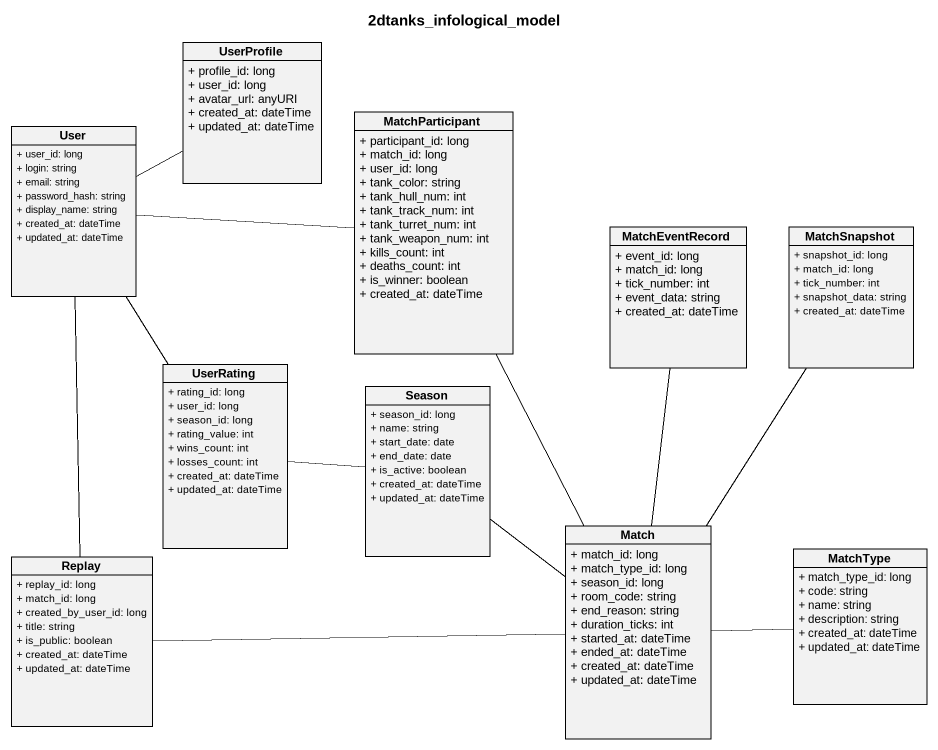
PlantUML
@startuml
title 2dtanks_infological_model
hide circle
hide empty members
skinparam classAttributeIconSize 0
class UserProfile {
  + profile_id: long
  + user_id: long
  + avatar_url: anyURI
  + created_at: dateTime
  + updated_at: dateTime
}
class MatchParticipant {
  + participant_id: long
  + match_id: long
  + user_id: long
  + tank_color: string
  + tank_hull_num: int
  + tank_track_num: int
  + tank_turret_num: int
  + tank_weapon_num: int
  + kills_count: int
  + deaths_count: int
  + is_winner: boolean
  + created_at: dateTime
}
class User {
  + user_id: long
  + login: string
  + email: string
  + password_hash: string
  + display_name: string
  + created_at: dateTime
  + updated_at: dateTime
}
class MatchEventRecord {
  + event_id: long
  + match_id: long
  + tick_number: int
  + event_data: string
  + created_at: dateTime
}
class MatchSnapshot {
  + snapshot_id: long
  + match_id: long
  + tick_number: int
  + snapshot_data: string
  + created_at: dateTime
}
class UserRating {
  + rating_id: long
  + user_id: long
  + season_id: long
  + rating_value: int
  + wins_count: int
  + losses_count: int
  + created_at: dateTime
  + updated_at: dateTime
}
class Season {
  + season_id: long
  + name: string
  + start_date: date
  + end_date: date
  + is_active: boolean
  + created_at: dateTime
  + updated_at: dateTime
}
class Replay {
  + replay_id: long
  + match_id: long
  + created_by_user_id: long
  + title: string
  + is_public: boolean
  + created_at: dateTime
  + updated_at: dateTime
}
class Match {
  + match_id: long
  + match_type_id: long
  + season_id: long
  + room_code: string
  + end_reason: string
  + duration_ticks: int
  + started_at: dateTime
  + ended_at: dateTime
  + created_at: dateTime
  + updated_at: dateTime
}
class MatchType {
  + match_type_id: long
  + code: string
  + name: string
  + description: string
  + created_at: dateTime
  + updated_at: dateTime
}
UserProfile -left- User
MatchParticipant -left- User
MatchParticipant -- Match
MatchEventRecord -- Match
MatchSnapshot -- Match
UserRating -up- User
UserRating -right- Season
Replay -up- User
Replay -right- Match
Match -up- Season
Match -right- MatchType
@enduml
